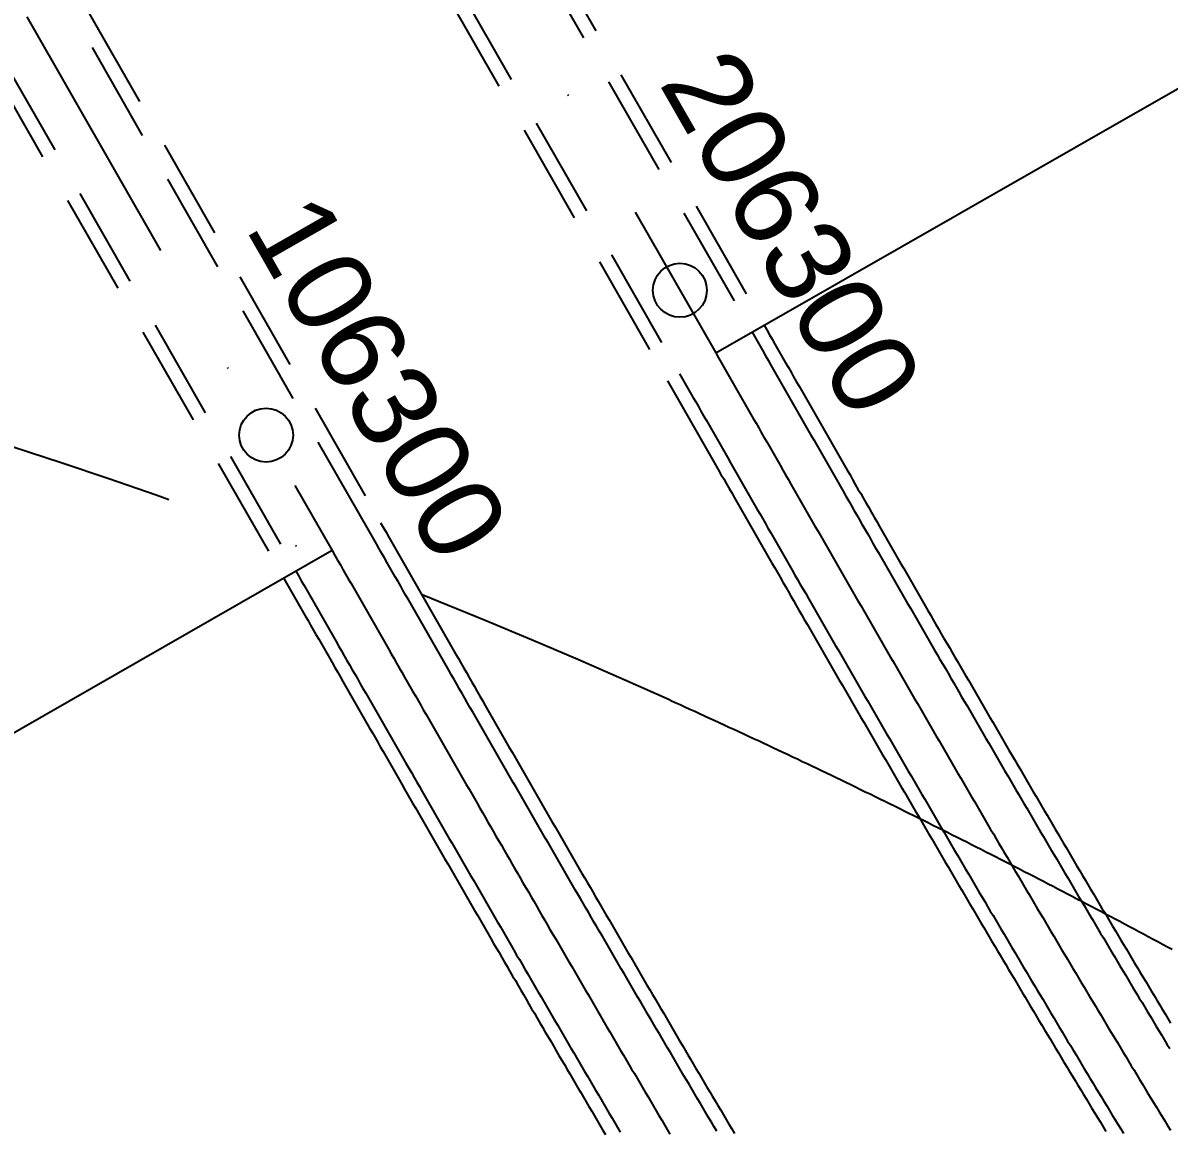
# Model space of a CAD drawing. Extents: x 2610184 to 2620710, y 1263771 to 1270672.
# Drawn here: x 2612817.4 to 2612923.8, y 1268161.6 to 1268264.5 of the extents above; entities that cross this region are included whole.
import ezdxf

# ---------------------------------------------------------------- set-up
doc = ezdxf.new("R2010")
doc.units = 0
doc.header["$LTSCALE"] = 5
doc.linetypes.add('DASHDOT', pattern=[10, 5, -2.5, 0, -2.5])
doc.linetypes.add('DASHEDX2', pattern=[3.75, 2.5, -1.25])
doc.layers.get('0').update_dxf_attribs({"color": 1, "linetype": 'CONTINUOUS'})
for name, color, linetype in [('GRUNDRISS_16', 7, 'CONTINUOUS'), ('GRUNDRISS_26', 7, 'CONTINUOUS'), ('GRUNDRISS_99', 7, 'CONTINUOUS')]:
    doc.layers.add(name, color=color, linetype=linetype)
doc.styles.add('ARIAL', font='')
doc.styles.get('ARIAL').set_extended_font_data('Arial')

# ---------------------------------------------------------------- blocks, each defined once
blk = doc.blocks.new('CDWK_PTTYP10')
at = {"color": 0}
blk.add_circle((0, 0), 0.5, dxfattribs=at)

msp = doc.modelspace()

# ---------------------------------------------------------------- linework, layer by layer
at = {"layer": 'GRUNDRISS_16', "color": 30, "linetype": 'CONTINUOUS'}
msp.add_line((2612846.14, 1268215.5), (2612648.49, 1268102.38), dxfattribs=at)
at = {"layer": 'GRUNDRISS_16', "color": 1, "linetype": 'DASHEDX2', "ltscale": 0.75}
for points in [[(2612881.83, 1268161.62), (2612881.57, 1268162.05), (2612881.32, 1268162.48), (2612881.06, 1268162.91), (2612880.81, 1268163.34), (2612880.55, 1268163.77), (2612880.3, 1268164.2), (2612880.04, 1268164.63), (2612879.79, 1268165.06), (2612879.54, 1268165.49), (2612879.28, 1268165.92), (2612879.03, 1268166.35), (2612878.77, 1268166.78), (2612878.52, 1268167.21), (2612878.27, 1268167.64), (2612878.01, 1268168.07), (2612877.76, 1268168.5), (2612877.51, 1268168.94), (2612877.25, 1268169.37), (2612877, 1268169.8), (2612876.75, 1268170.23), (2612876.49, 1268170.66), (2612876.24, 1268171.09), (2612875.99, 1268171.52), (2612875.74, 1268171.95), (2612875.48, 1268172.38), (2612875.23, 1268172.81), (2612874.98, 1268173.24), (2612874.73, 1268173.67), (2612874.47, 1268174.11), (2612874.22, 1268174.54), (2612873.97, 1268174.97), (2612873.72, 1268175.4), (2612873.47, 1268175.83), (2612873.21, 1268176.26), (2612872.96, 1268176.69), (2612872.71, 1268177.13), (2612872.46, 1268177.56), (2612872.21, 1268177.99), (2612871.96, 1268178.42), (2612871.7, 1268178.85), (2612871.45, 1268179.28), (2612871.2, 1268179.72), (2612870.95, 1268180.15), (2612870.7, 1268180.58), (2612870.45, 1268181.01), (2612870.2, 1268181.44), (2612869.95, 1268181.88), (2612869.69, 1268182.31), (2612869.44, 1268182.74), (2612869.19, 1268183.17), (2612868.94, 1268183.61), (2612868.69, 1268184.04), (2612868.44, 1268184.47), (2612868.19, 1268184.9), (2612867.94, 1268185.34), (2612867.69, 1268185.77), (2612867.44, 1268186.2), (2612867.19, 1268186.63), (2612866.94, 1268187.07), (2612866.69, 1268187.5), (2612866.44, 1268187.93), (2612866.19, 1268188.36), (2612865.94, 1268188.8), (2612865.69, 1268189.23), (2612865.44, 1268189.66), (2612865.19, 1268190.09), (2612864.94, 1268190.53), (2612864.69, 1268190.96), (2612864.44, 1268191.39), (2612864.19, 1268191.83), (2612863.94, 1268192.26), (2612863.69, 1268192.69), (2612863.44, 1268193.13), (2612863.19, 1268193.56), (2612862.94, 1268193.99), (2612862.69, 1268194.43), (2612862.44, 1268194.86), (2612862.19, 1268195.29), (2612861.94, 1268195.73), (2612861.69, 1268196.16), (2612861.44, 1268196.59), (2612861.19, 1268197.03), (2612860.94, 1268197.46), (2612860.7, 1268197.89), (2612860.45, 1268198.33), (2612860.2, 1268198.76), (2612859.95, 1268199.19), (2612859.7, 1268199.63), (2612859.45, 1268200.06), (2612859.2, 1268200.49), (2612858.95, 1268200.93), (2612858.7, 1268201.36), (2612858.45, 1268201.8), (2612858.2, 1268202.23), (2612857.96, 1268202.66), (2612857.71, 1268203.1), (2612857.46, 1268203.53), (2612857.21, 1268203.96), (2612856.96, 1268204.4), (2612856.71, 1268204.83), (2612856.46, 1268205.27), (2612856.21, 1268205.7), (2612855.97, 1268206.13), (2612855.72, 1268206.57), (2612855.47, 1268207), (2612855.22, 1268207.44), (2612854.97, 1268207.87), (2612854.72, 1268208.3), (2612854.47, 1268208.74), (2612854.23, 1268209.17), (2612853.98, 1268209.61), (2612853.73, 1268210.04), (2612853.48, 1268210.47), (2612853.23, 1268210.91), (2612852.98, 1268211.34), (2612852.73, 1268211.78), (2612852.49, 1268212.21), (2612852.24, 1268212.64), (2612851.99, 1268213.08), (2612851.74, 1268213.51), (2612851.49, 1268213.95), (2612851.24, 1268214.38), (2612850.99, 1268214.82), (2612850.75, 1268215.25), (2612850.5, 1268215.68), (2612850.25, 1268216.12), (2612850, 1268216.55), (2612849.75, 1268216.99), (2612849.5, 1268217.42), (2612696.73, 1268484.38)], [(2612697.86, 1268485.02), (2612850.63, 1268218.07), (2612850.88, 1268217.63), (2612851.13, 1268217.2), (2612851.38, 1268216.76), (2612851.63, 1268216.33), (2612851.87, 1268215.9), (2612852.12, 1268215.46), (2612852.37, 1268215.03), (2612852.62, 1268214.59), (2612852.87, 1268214.16), (2612853.12, 1268213.72), (2612853.36, 1268213.29), (2612853.61, 1268212.86), (2612853.86, 1268212.42), (2612854.11, 1268211.99), (2612854.36, 1268211.55), (2612854.61, 1268211.12), (2612854.86, 1268210.69), (2612855.1, 1268210.25), (2612855.35, 1268209.82), (2612855.6, 1268209.38), (2612855.85, 1268208.95), (2612856.1, 1268208.52), (2612856.35, 1268208.08), (2612856.6, 1268207.65), (2612856.84, 1268207.21), (2612857.09, 1268206.78), (2612857.34, 1268206.35), (2612857.59, 1268205.91), (2612857.84, 1268205.48), (2612858.09, 1268205.04), (2612858.34, 1268204.61), (2612858.59, 1268204.18), (2612858.83, 1268203.74), (2612859.08, 1268203.31), (2612859.33, 1268202.88), (2612859.58, 1268202.44), (2612859.83, 1268202.01), (2612860.08, 1268201.58), (2612860.33, 1268201.14), (2612860.58, 1268200.71), (2612860.83, 1268200.27), (2612861.07, 1268199.84), (2612861.32, 1268199.41), (2612861.57, 1268198.97), (2612861.82, 1268198.54), (2612862.07, 1268198.11), (2612862.32, 1268197.67), (2612862.57, 1268197.24), (2612862.82, 1268196.81), (2612863.07, 1268196.37), (2612863.32, 1268195.94), (2612863.57, 1268195.51), (2612863.82, 1268195.07), (2612864.07, 1268194.64), (2612864.32, 1268194.21), (2612864.56, 1268193.78), (2612864.81, 1268193.34), (2612865.06, 1268192.91), (2612865.31, 1268192.48), (2612865.56, 1268192.04), (2612865.81, 1268191.61), (2612866.06, 1268191.18), (2612866.31, 1268190.74), (2612866.56, 1268190.31), (2612866.81, 1268189.88), (2612867.06, 1268189.45), (2612867.31, 1268189.01), (2612867.56, 1268188.58), (2612867.81, 1268188.15), (2612868.06, 1268187.72), (2612868.31, 1268187.28), (2612868.56, 1268186.85), (2612868.81, 1268186.42), (2612869.06, 1268185.99), (2612869.31, 1268185.55), (2612869.57, 1268185.12), (2612869.82, 1268184.69), (2612870.07, 1268184.26), (2612870.32, 1268183.83), (2612870.57, 1268183.39), (2612870.82, 1268182.96), (2612871.07, 1268182.53), (2612871.32, 1268182.1), (2612871.57, 1268181.67), (2612871.82, 1268181.23), (2612872.07, 1268180.8), (2612872.32, 1268180.37), (2612872.58, 1268179.94), (2612872.83, 1268179.51), (2612873.08, 1268179.08), (2612873.33, 1268178.64), (2612873.58, 1268178.21), (2612873.83, 1268177.78), (2612874.08, 1268177.35), (2612874.34, 1268176.92), (2612874.59, 1268176.49), (2612874.84, 1268176.06), (2612875.09, 1268175.62), (2612875.34, 1268175.19), (2612875.6, 1268174.76), (2612875.85, 1268174.33), (2612876.1, 1268173.9), (2612876.35, 1268173.47), (2612876.61, 1268173.04), (2612876.86, 1268172.61), (2612877.11, 1268172.18), (2612877.36, 1268171.75), (2612877.62, 1268171.32), (2612877.87, 1268170.89), (2612878.12, 1268170.46), (2612878.37, 1268170.02), (2612878.63, 1268169.59), (2612878.88, 1268169.16), (2612879.13, 1268168.73), (2612879.39, 1268168.3), (2612879.64, 1268167.87), (2612879.89, 1268167.44), (2612880.15, 1268167.01), (2612880.4, 1268166.58), (2612880.66, 1268166.15), (2612880.91, 1268165.72), (2612881.16, 1268165.29), (2612881.42, 1268164.86), (2612881.67, 1268164.44), (2612881.93, 1268164.01), (2612882.18, 1268163.58), (2612882.43, 1268163.15), (2612882.69, 1268162.72), (2612882.94, 1268162.29), (2612883.2, 1268161.86), (2612883.45, 1268161.43)], [(2612690, 1268480.53), (2612842.78, 1268213.57), (2612843.03, 1268213.14), (2612843.27, 1268212.7), (2612843.52, 1268212.27), (2612843.77, 1268211.83), (2612844.02, 1268211.4), (2612844.27, 1268210.97), (2612844.52, 1268210.53), (2612844.76, 1268210.1), (2612845.01, 1268209.66), (2612845.26, 1268209.23), (2612845.51, 1268208.79), (2612845.76, 1268208.36), (2612846.01, 1268207.93), (2612846.26, 1268207.49), (2612846.51, 1268207.06), (2612846.75, 1268206.62), (2612847, 1268206.19), (2612847.25, 1268205.75), (2612847.5, 1268205.32), (2612847.75, 1268204.89), (2612848, 1268204.45), (2612848.25, 1268204.02), (2612848.5, 1268203.58), (2612848.74, 1268203.15), (2612848.99, 1268202.71), (2612849.24, 1268202.28), (2612849.49, 1268201.85), (2612849.74, 1268201.41), (2612849.99, 1268200.98), (2612850.24, 1268200.54), (2612850.49, 1268200.11), (2612850.74, 1268199.67), (2612850.98, 1268199.24), (2612851.23, 1268198.81), (2612851.48, 1268198.37), (2612851.73, 1268197.94), (2612851.98, 1268197.5), (2612852.23, 1268197.07), (2612852.48, 1268196.64), (2612852.73, 1268196.2), (2612852.98, 1268195.77), (2612853.23, 1268195.33), (2612853.48, 1268194.9), (2612853.73, 1268194.46), (2612853.98, 1268194.03), (2612854.23, 1268193.6), (2612854.48, 1268193.16), (2612854.72, 1268192.73), (2612854.97, 1268192.29), (2612855.22, 1268191.86), (2612855.47, 1268191.43), (2612855.72, 1268190.99), (2612855.97, 1268190.56), (2612856.22, 1268190.12), (2612856.47, 1268189.69), (2612856.72, 1268189.26), (2612856.97, 1268188.82), (2612857.22, 1268188.39), (2612857.47, 1268187.96), (2612857.72, 1268187.52), (2612857.97, 1268187.09), (2612858.22, 1268186.65), (2612858.48, 1268186.22), (2612858.73, 1268185.79), (2612858.98, 1268185.35), (2612859.23, 1268184.92), (2612859.48, 1268184.49), (2612859.73, 1268184.05), (2612859.98, 1268183.62), (2612860.23, 1268183.18), (2612860.48, 1268182.75), (2612860.73, 1268182.32), (2612860.98, 1268181.88), (2612861.23, 1268181.45), (2612861.48, 1268181.02), (2612861.74, 1268180.58), (2612861.99, 1268180.15), (2612862.24, 1268179.72), (2612862.49, 1268179.28), (2612862.74, 1268178.85), (2612862.99, 1268178.42), (2612863.24, 1268177.98), (2612863.5, 1268177.55), (2612863.75, 1268177.12), (2612864, 1268176.68), (2612864.25, 1268176.25), (2612864.5, 1268175.82), (2612864.75, 1268175.39), (2612865.01, 1268174.95), (2612865.26, 1268174.52), (2612865.51, 1268174.09), (2612865.76, 1268173.65), (2612866.02, 1268173.22), (2612866.27, 1268172.79), (2612866.52, 1268172.36), (2612866.77, 1268171.92), (2612867.03, 1268171.49), (2612867.28, 1268171.06), (2612867.53, 1268170.63), (2612867.78, 1268170.19), (2612868.04, 1268169.76), (2612868.29, 1268169.33), (2612868.54, 1268168.9), (2612868.8, 1268168.46), (2612869.05, 1268168.03), (2612869.3, 1268167.6), (2612869.56, 1268167.17), (2612869.81, 1268166.73), (2612870.07, 1268166.3), (2612870.32, 1268165.87), (2612870.57, 1268165.44), (2612870.83, 1268165.01), (2612871.08, 1268164.57), (2612871.34, 1268164.14), (2612871.59, 1268163.71), (2612871.84, 1268163.28), (2612872.1, 1268162.85), (2612872.35, 1268162.41), (2612872.61, 1268161.98), (2612872.86, 1268161.55)], [(2612688.87, 1268479.88), (2612841.65, 1268212.93), (2612841.9, 1268212.49), (2612842.15, 1268212.06), (2612842.39, 1268211.62), (2612842.64, 1268211.19), (2612842.89, 1268210.75), (2612843.14, 1268210.32), (2612843.39, 1268209.89), (2612843.64, 1268209.45), (2612843.89, 1268209.02), (2612844.13, 1268208.58), (2612844.38, 1268208.15), (2612844.63, 1268207.71), (2612844.88, 1268207.28), (2612845.13, 1268206.85), (2612845.38, 1268206.41), (2612845.63, 1268205.98), (2612845.87, 1268205.54), (2612846.12, 1268205.11), (2612846.37, 1268204.67), (2612846.62, 1268204.24), (2612846.87, 1268203.81), (2612847.12, 1268203.37), (2612847.37, 1268202.94), (2612847.62, 1268202.5), (2612847.86, 1268202.07), (2612848.11, 1268201.63), (2612848.36, 1268201.2), (2612848.61, 1268200.76), (2612848.86, 1268200.33), (2612849.11, 1268199.9), (2612849.36, 1268199.46), (2612849.61, 1268199.03), (2612849.86, 1268198.59), (2612850.11, 1268198.16), (2612850.36, 1268197.72), (2612850.6, 1268197.29), (2612850.85, 1268196.86), (2612851.1, 1268196.42), (2612851.35, 1268195.99), (2612851.6, 1268195.55), (2612851.85, 1268195.12), (2612852.1, 1268194.69), (2612852.35, 1268194.25), (2612852.6, 1268193.82), (2612852.85, 1268193.38), (2612853.1, 1268192.95), (2612853.35, 1268192.51), (2612853.6, 1268192.08), (2612853.85, 1268191.65), (2612854.1, 1268191.21), (2612854.35, 1268190.78), (2612854.6, 1268190.34), (2612854.85, 1268189.91), (2612855.1, 1268189.48), (2612855.35, 1268189.04), (2612855.6, 1268188.61), (2612855.85, 1268188.17), (2612856.1, 1268187.74), (2612856.35, 1268187.31), (2612856.6, 1268186.87), (2612856.85, 1268186.44), (2612857.1, 1268186), (2612857.35, 1268185.57), (2612857.6, 1268185.14), (2612857.85, 1268184.7), (2612858.1, 1268184.27), (2612858.35, 1268183.83), (2612858.6, 1268183.4), (2612858.85, 1268182.97), (2612859.1, 1268182.53), (2612859.35, 1268182.1), (2612859.61, 1268181.67), (2612859.86, 1268181.23), (2612860.11, 1268180.8), (2612860.36, 1268180.37), (2612860.61, 1268179.93), (2612860.86, 1268179.5), (2612861.11, 1268179.06), (2612861.36, 1268178.63), (2612861.62, 1268178.2), (2612861.87, 1268177.76), (2612862.12, 1268177.33), (2612862.37, 1268176.9), (2612862.62, 1268176.46), (2612862.87, 1268176.03), (2612863.13, 1268175.6), (2612863.38, 1268175.16), (2612863.63, 1268174.73), (2612863.88, 1268174.3), (2612864.14, 1268173.87), (2612864.39, 1268173.43), (2612864.64, 1268173), (2612864.89, 1268172.57), (2612865.15, 1268172.13), (2612865.4, 1268171.7), (2612865.65, 1268171.27), (2612865.9, 1268170.83), (2612866.16, 1268170.4), (2612866.41, 1268169.97), (2612866.66, 1268169.54), (2612866.92, 1268169.1), (2612867.17, 1268168.67), (2612867.42, 1268168.24), (2612867.68, 1268167.81), (2612867.93, 1268167.37), (2612868.18, 1268166.94), (2612868.44, 1268166.51), (2612868.69, 1268166.08), (2612868.94, 1268165.64), (2612869.2, 1268165.21), (2612869.45, 1268164.78), (2612869.71, 1268164.35), (2612869.96, 1268163.91), (2612870.22, 1268163.48), (2612870.47, 1268163.05), (2612870.72, 1268162.62), (2612870.98, 1268162.19), (2612871.23, 1268161.75), (2612871.49, 1268161.32)]]:
    msp.add_lwpolyline(points, dxfattribs=at)
at = {"layer": 'GRUNDRISS_16', "color": 1, "linetype": 'DASHDOT'}
msp.add_lwpolyline([(2612693.36, 1268482.45), (2612846.14, 1268215.5), (2612846.39, 1268215.06), (2612846.64, 1268214.63), (2612846.89, 1268214.19), (2612847.13, 1268213.76), (2612847.38, 1268213.32), (2612847.63, 1268212.89), (2612847.88, 1268212.46), (2612848.13, 1268212.02), (2612848.38, 1268211.59), (2612848.63, 1268211.15), (2612848.87, 1268210.72), (2612849.12, 1268210.29), (2612849.37, 1268209.85), (2612849.62, 1268209.42), (2612849.87, 1268208.98), (2612850.12, 1268208.55), (2612850.37, 1268208.11), (2612850.61, 1268207.68), (2612850.86, 1268207.25), (2612851.11, 1268206.81), (2612851.36, 1268206.38), (2612851.61, 1268205.94), (2612851.86, 1268205.51), (2612852.11, 1268205.07), (2612852.35, 1268204.64), (2612852.6, 1268204.21), (2612852.85, 1268203.77), (2612853.1, 1268203.34), (2612853.35, 1268202.9), (2612853.6, 1268202.47), (2612853.85, 1268202.04), (2612854.1, 1268201.6), (2612854.35, 1268201.17), (2612854.59, 1268200.73), (2612854.84, 1268200.3), (2612855.09, 1268199.87), (2612855.34, 1268199.43), (2612855.59, 1268199), (2612855.84, 1268198.56), (2612856.09, 1268198.13), (2612856.34, 1268197.7), (2612856.59, 1268197.26), (2612856.84, 1268196.83), (2612857.09, 1268196.4), (2612857.34, 1268195.96), (2612857.59, 1268195.53), (2612857.83, 1268195.09), (2612858.08, 1268194.66), (2612858.33, 1268194.23), (2612858.58, 1268193.79), (2612858.83, 1268193.36), (2612859.08, 1268192.93), (2612859.33, 1268192.49), (2612859.58, 1268192.06), (2612859.83, 1268191.62), (2612860.08, 1268191.19), (2612860.33, 1268190.76), (2612860.58, 1268190.32), (2612860.83, 1268189.89), (2612861.08, 1268189.46), (2612861.33, 1268189.02), (2612861.58, 1268188.59), (2612861.83, 1268188.16), (2612862.08, 1268187.72), (2612862.33, 1268187.29), (2612862.58, 1268186.86), (2612862.83, 1268186.42), (2612863.08, 1268185.99), (2612863.33, 1268185.56), (2612863.58, 1268185.13), (2612863.83, 1268184.69), (2612864.08, 1268184.26), (2612864.34, 1268183.83), (2612864.59, 1268183.39), (2612864.84, 1268182.96), (2612865.09, 1268182.53), (2612865.34, 1268182.09), (2612865.59, 1268181.66), (2612865.84, 1268181.23), (2612866.09, 1268180.8), (2612866.34, 1268180.36), (2612866.59, 1268179.93), (2612866.85, 1268179.5), (2612867.1, 1268179.07), (2612867.35, 1268178.63), (2612867.6, 1268178.2), (2612867.85, 1268177.77), (2612868.1, 1268177.34), (2612868.36, 1268176.9), (2612868.61, 1268176.47), (2612868.86, 1268176.04), (2612869.11, 1268175.61), (2612869.36, 1268175.17), (2612869.62, 1268174.74), (2612869.87, 1268174.31), (2612870.12, 1268173.88), (2612870.37, 1268173.45), (2612870.62, 1268173.01), (2612870.88, 1268172.58), (2612871.13, 1268172.15), (2612871.38, 1268171.72), (2612871.63, 1268171.29), (2612871.89, 1268170.85), (2612872.14, 1268170.42), (2612872.39, 1268169.99), (2612872.65, 1268169.56), (2612872.9, 1268169.13), (2612873.15, 1268168.7), (2612873.41, 1268168.26), (2612873.66, 1268167.83), (2612873.91, 1268167.4), (2612874.17, 1268166.97), (2612874.42, 1268166.54), (2612874.67, 1268166.11), (2612874.93, 1268165.68), (2612875.18, 1268165.25), (2612875.44, 1268164.81), (2612875.69, 1268164.38), (2612875.95, 1268163.95), (2612876.2, 1268163.52), (2612876.45, 1268163.09), (2612876.71, 1268162.66), (2612876.96, 1268162.23), (2612877.22, 1268161.8), (2612877.47, 1268161.37)], dxfattribs=at)
at = {"layer": 'GRUNDRISS_26', "color": 30, "linetype": 'CONTINUOUS'}
msp.add_line((2612881.73, 1268233.84), (2613079.38, 1268346.95), dxfattribs=at)
at = {"layer": 'GRUNDRISS_26', "color": 1, "linetype": 'DASHDOT'}
msp.add_lwpolyline([(2612426.33, 1269029.59), (2612881.73, 1268233.84), (2612881.98, 1268233.4), (2612882.23, 1268232.97), (2612882.48, 1268232.54), (2612882.72, 1268232.1), (2612882.97, 1268231.67), (2612883.22, 1268231.23), (2612883.47, 1268230.8), (2612883.72, 1268230.37), (2612883.97, 1268229.93), (2612884.21, 1268229.5), (2612884.46, 1268229.06), (2612884.71, 1268228.63), (2612884.96, 1268228.19), (2612885.21, 1268227.76), (2612885.46, 1268227.33), (2612885.71, 1268226.89), (2612885.95, 1268226.46), (2612886.2, 1268226.02), (2612886.45, 1268225.59), (2612886.7, 1268225.15), (2612886.95, 1268224.72), (2612887.2, 1268224.29), (2612887.45, 1268223.85), (2612887.7, 1268223.42), (2612887.94, 1268222.98), (2612888.19, 1268222.55), (2612888.44, 1268222.12), (2612888.69, 1268221.68), (2612888.94, 1268221.25), (2612889.19, 1268220.81), (2612889.44, 1268220.38), (2612889.69, 1268219.95), (2612889.94, 1268219.51), (2612890.18, 1268219.08), (2612890.43, 1268218.64), (2612890.68, 1268218.21), (2612890.93, 1268217.78), (2612891.18, 1268217.34), (2612891.43, 1268216.91), (2612891.68, 1268216.48), (2612891.93, 1268216.04), (2612892.18, 1268215.61), (2612892.43, 1268215.17), (2612892.68, 1268214.74), (2612892.93, 1268214.31), (2612893.17, 1268213.87), (2612893.42, 1268213.44), (2612893.67, 1268213.01), (2612893.92, 1268212.57), (2612894.17, 1268212.14), (2612894.42, 1268211.7), (2612894.67, 1268211.27), (2612894.92, 1268210.84), (2612895.17, 1268210.4), (2612895.42, 1268209.97), (2612895.67, 1268209.54), (2612895.92, 1268209.1), (2612896.17, 1268208.67), (2612896.42, 1268208.24), (2612896.67, 1268207.8), (2612896.92, 1268207.37), (2612897.17, 1268206.94), (2612897.42, 1268206.5), (2612897.67, 1268206.07), (2612897.92, 1268205.64), (2612898.17, 1268205.2), (2612898.42, 1268204.77), (2612898.67, 1268204.34), (2612898.92, 1268203.91), (2612899.18, 1268203.47), (2612899.43, 1268203.04), (2612899.68, 1268202.61), (2612899.93, 1268202.17), (2612900.18, 1268201.74), (2612900.43, 1268201.31), (2612900.68, 1268200.87), (2612900.93, 1268200.44), (2612901.18, 1268200.01), (2612901.43, 1268199.58), (2612901.69, 1268199.14), (2612901.94, 1268198.71), (2612902.19, 1268198.28), (2612902.44, 1268197.85), (2612902.69, 1268197.41), (2612902.94, 1268196.98), (2612903.19, 1268196.55), (2612903.45, 1268196.12), (2612903.7, 1268195.68), (2612903.95, 1268195.25), (2612904.2, 1268194.82), (2612904.45, 1268194.39), (2612904.71, 1268193.96), (2612904.96, 1268193.52), (2612905.21, 1268193.09), (2612905.46, 1268192.66), (2612905.72, 1268192.23), (2612905.97, 1268191.8), (2612906.22, 1268191.36), (2612906.47, 1268190.93), (2612906.73, 1268190.5), (2612906.98, 1268190.07), (2612907.23, 1268189.64), (2612907.49, 1268189.21), (2612907.74, 1268188.77), (2612907.99, 1268188.34), (2612908.25, 1268187.91), (2612908.5, 1268187.48), (2612908.75, 1268187.05), (2612909.01, 1268186.62), (2612909.26, 1268186.19), (2612909.52, 1268185.76), (2612909.77, 1268185.33), (2612910.02, 1268184.89), (2612910.28, 1268184.46), (2612910.53, 1268184.03), (2612910.79, 1268183.6), (2612911.04, 1268183.17), (2612911.3, 1268182.74), (2612911.55, 1268182.31), (2612911.8, 1268181.88), (2612912.06, 1268181.45), (2612912.31, 1268181.02), (2612912.57, 1268180.59), (2612912.82, 1268180.16), (2612913.08, 1268179.73), (2612913.34, 1268179.3), (2612913.59, 1268178.87), (2612913.85, 1268178.44), (2612914.1, 1268178.01), (2612914.36, 1268177.58), (2612914.61, 1268177.15), (2612914.87, 1268176.72), (2612915.13, 1268176.29), (2612915.38, 1268175.86), (2612915.64, 1268175.43), (2612915.9, 1268175), (2612916.15, 1268174.57), (2612916.41, 1268174.14), (2612916.67, 1268173.71), (2612916.92, 1268173.28), (2612917.18, 1268172.85), (2612917.44, 1268172.42), (2612917.7, 1268171.99), (2612917.95, 1268171.57), (2612918.21, 1268171.14), (2612918.47, 1268170.71), (2612918.73, 1268170.28), (2612918.99, 1268169.85), (2612919.24, 1268169.42), (2612919.5, 1268168.99), (2612919.76, 1268168.57), (2612920.02, 1268168.14), (2612920.28, 1268167.71), (2612920.54, 1268167.28), (2612920.8, 1268166.85), (2612921.05, 1268166.42), (2612921.31, 1268166), (2612921.57, 1268165.57), (2612921.83, 1268165.14), (2612922.09, 1268164.71), (2612922.35, 1268164.29), (2612922.61, 1268163.86), (2612922.87, 1268163.43), (2612923.13, 1268163), (2612923.39, 1268162.58), (2612923.65, 1268162.15), (2612923.91, 1268161.72)], dxfattribs=at)
at = {"layer": 'GRUNDRISS_26', "color": 1, "linetype": 'DASHEDX2', "ltscale": 0.75}
for points in [[(2612473.65, 1268954.71), (2612885.09, 1268235.76), (2612885.34, 1268235.33), (2612885.59, 1268234.9), (2612885.84, 1268234.46), (2612886.09, 1268234.03), (2612886.34, 1268233.59), (2612886.58, 1268233.16), (2612886.83, 1268232.72), (2612887.08, 1268232.29), (2612887.33, 1268231.86), (2612887.58, 1268231.42), (2612887.83, 1268230.99), (2612888.07, 1268230.55), (2612888.32, 1268230.12), (2612888.57, 1268229.69), (2612888.82, 1268229.25), (2612889.07, 1268228.82), (2612889.32, 1268228.38), (2612889.57, 1268227.95), (2612889.81, 1268227.52), (2612890.06, 1268227.08), (2612890.31, 1268226.65), (2612890.56, 1268226.21), (2612890.81, 1268225.78), (2612891.06, 1268225.35), (2612891.31, 1268224.91), (2612891.56, 1268224.48), (2612891.8, 1268224.04), (2612892.05, 1268223.61), (2612892.3, 1268223.18), (2612892.55, 1268222.74), (2612892.8, 1268222.31), (2612893.05, 1268221.87), (2612893.3, 1268221.44), (2612893.55, 1268221.01), (2612893.79, 1268220.57), (2612894.04, 1268220.14), (2612894.29, 1268219.71), (2612894.54, 1268219.27), (2612894.79, 1268218.84), (2612895.04, 1268218.41), (2612895.29, 1268217.97), (2612895.54, 1268217.54), (2612895.79, 1268217.1), (2612896.04, 1268216.67), (2612896.28, 1268216.24), (2612896.53, 1268215.8), (2612896.78, 1268215.37), (2612897.03, 1268214.94), (2612897.28, 1268214.5), (2612897.53, 1268214.07), (2612897.78, 1268213.64), (2612898.03, 1268213.2), (2612898.28, 1268212.77), (2612898.53, 1268212.34), (2612898.78, 1268211.91), (2612899.03, 1268211.47), (2612899.28, 1268211.04), (2612899.53, 1268210.61), (2612899.78, 1268210.17), (2612900.03, 1268209.74), (2612900.28, 1268209.31), (2612900.53, 1268208.87), (2612900.78, 1268208.44), (2612901.03, 1268208.01), (2612901.28, 1268207.58), (2612901.53, 1268207.14), (2612901.78, 1268206.71), (2612902.03, 1268206.28), (2612902.28, 1268205.85), (2612902.53, 1268205.41), (2612902.78, 1268204.98), (2612903.03, 1268204.55), (2612903.28, 1268204.12), (2612903.53, 1268203.68), (2612903.78, 1268203.25), (2612904.03, 1268202.82), (2612904.28, 1268202.39), (2612904.53, 1268201.95), (2612904.78, 1268201.52), (2612905.04, 1268201.09), (2612905.29, 1268200.66), (2612905.54, 1268200.23), (2612905.79, 1268199.79), (2612906.04, 1268199.36), (2612906.29, 1268198.93), (2612906.54, 1268198.5), (2612906.79, 1268198.07), (2612907.05, 1268197.64), (2612907.3, 1268197.2), (2612907.55, 1268196.77), (2612907.8, 1268196.34), (2612908.05, 1268195.91), (2612908.31, 1268195.48), (2612908.56, 1268195.05), (2612908.81, 1268194.62), (2612909.06, 1268194.18), (2612909.31, 1268193.75), (2612909.57, 1268193.32), (2612909.82, 1268192.89), (2612910.07, 1268192.46), (2612910.32, 1268192.03), (2612910.58, 1268191.6), (2612910.83, 1268191.17), (2612911.08, 1268190.74), (2612911.33, 1268190.31), (2612911.59, 1268189.88), (2612911.84, 1268189.44), (2612912.09, 1268189.01), (2612912.35, 1268188.58), (2612912.6, 1268188.15), (2612912.85, 1268187.72), (2612913.11, 1268187.29), (2612913.36, 1268186.86), (2612913.61, 1268186.43), (2612913.87, 1268186), (2612914.12, 1268185.57), (2612914.38, 1268185.14), (2612914.63, 1268184.71), (2612914.88, 1268184.28), (2612915.14, 1268183.85), (2612915.39, 1268183.42), (2612915.65, 1268182.99), (2612915.9, 1268182.56), (2612916.16, 1268182.13), (2612916.41, 1268181.71), (2612916.67, 1268181.28), (2612916.92, 1268180.85), (2612917.18, 1268180.42), (2612917.43, 1268179.99), (2612917.69, 1268179.56), (2612917.94, 1268179.13), (2612918.2, 1268178.7), (2612918.45, 1268178.27), (2612918.71, 1268177.84), (2612918.97, 1268177.42), (2612919.22, 1268176.99), (2612919.48, 1268176.56), (2612919.74, 1268176.13), (2612919.99, 1268175.7), (2612920.25, 1268175.27), (2612920.5, 1268174.85), (2612920.76, 1268174.42), (2612921.02, 1268173.99), (2612921.28, 1268173.56), (2612921.53, 1268173.13), (2612921.79, 1268172.71), (2612922.05, 1268172.28), (2612922.3, 1268171.85), (2612922.56, 1268171.42), (2612922.82, 1268171), (2612923.08, 1268170.57), (2612923.34, 1268170.14), (2612923.59, 1268169.71), (2612923.85, 1268169.29)], [(2612474.78, 1268955.35), (2612886.22, 1268236.41), (2612886.47, 1268235.98), (2612886.72, 1268235.54), (2612886.97, 1268235.11), (2612887.21, 1268234.67), (2612887.46, 1268234.24), (2612887.71, 1268233.8), (2612887.96, 1268233.37), (2612888.21, 1268232.94), (2612888.46, 1268232.5), (2612888.71, 1268232.07), (2612888.95, 1268231.63), (2612889.2, 1268231.2), (2612889.45, 1268230.77), (2612889.7, 1268230.33), (2612889.95, 1268229.9), (2612890.2, 1268229.46), (2612890.45, 1268229.03), (2612890.69, 1268228.6), (2612890.94, 1268228.16), (2612891.19, 1268227.73), (2612891.44, 1268227.29), (2612891.69, 1268226.86), (2612891.94, 1268226.43), (2612892.19, 1268225.99), (2612892.43, 1268225.56), (2612892.68, 1268225.12), (2612892.93, 1268224.69), (2612893.18, 1268224.26), (2612893.43, 1268223.82), (2612893.68, 1268223.39), (2612893.93, 1268222.96), (2612894.18, 1268222.52), (2612894.42, 1268222.09), (2612894.67, 1268221.65), (2612894.92, 1268221.22), (2612895.17, 1268220.79), (2612895.42, 1268220.35), (2612895.67, 1268219.92), (2612895.92, 1268219.49), (2612896.17, 1268219.05), (2612896.42, 1268218.62), (2612896.66, 1268218.19), (2612896.91, 1268217.75), (2612897.16, 1268217.32), (2612897.41, 1268216.89), (2612897.66, 1268216.45), (2612897.91, 1268216.02), (2612898.16, 1268215.59), (2612898.41, 1268215.15), (2612898.66, 1268214.72), (2612898.91, 1268214.29), (2612899.16, 1268213.85), (2612899.41, 1268213.42), (2612899.66, 1268212.99), (2612899.91, 1268212.55), (2612900.15, 1268212.12), (2612900.4, 1268211.69), (2612900.65, 1268211.26), (2612900.9, 1268210.82), (2612901.15, 1268210.39), (2612901.4, 1268209.96), (2612901.65, 1268209.53), (2612901.9, 1268209.09), (2612902.15, 1268208.66), (2612902.4, 1268208.23), (2612902.65, 1268207.79), (2612902.9, 1268207.36), (2612903.15, 1268206.93), (2612903.4, 1268206.5), (2612903.65, 1268206.06), (2612903.9, 1268205.63), (2612904.15, 1268205.2), (2612904.41, 1268204.77), (2612904.66, 1268204.34), (2612904.91, 1268203.9), (2612905.16, 1268203.47), (2612905.41, 1268203.04), (2612905.66, 1268202.61), (2612905.91, 1268202.18), (2612906.16, 1268201.74), (2612906.41, 1268201.31), (2612906.66, 1268200.88), (2612906.91, 1268200.45), (2612907.16, 1268200.02), (2612907.42, 1268199.59), (2612907.67, 1268199.15), (2612907.92, 1268198.72), (2612908.17, 1268198.29), (2612908.42, 1268197.86), (2612908.67, 1268197.43), (2612908.92, 1268197), (2612909.18, 1268196.57), (2612909.43, 1268196.13), (2612909.68, 1268195.7), (2612909.93, 1268195.27), (2612910.18, 1268194.84), (2612910.44, 1268194.41), (2612910.69, 1268193.98), (2612910.94, 1268193.55), (2612911.19, 1268193.12), (2612911.44, 1268192.69), (2612911.7, 1268192.26), (2612911.95, 1268191.83), (2612912.2, 1268191.39), (2612912.46, 1268190.96), (2612912.71, 1268190.53), (2612912.96, 1268190.1), (2612913.21, 1268189.67), (2612913.47, 1268189.24), (2612913.72, 1268188.81), (2612913.97, 1268188.38), (2612914.23, 1268187.95), (2612914.48, 1268187.52), (2612914.73, 1268187.09), (2612914.99, 1268186.66), (2612915.24, 1268186.23), (2612915.5, 1268185.8), (2612915.75, 1268185.37), (2612916, 1268184.94), (2612916.26, 1268184.52), (2612916.51, 1268184.09), (2612916.77, 1268183.66), (2612917.02, 1268183.23), (2612917.28, 1268182.8), (2612917.53, 1268182.37), (2612917.78, 1268181.94), (2612918.04, 1268181.51), (2612918.29, 1268181.08), (2612918.55, 1268180.65), (2612918.81, 1268180.22), (2612919.06, 1268179.8), (2612919.32, 1268179.37), (2612919.57, 1268178.94), (2612919.83, 1268178.51), (2612920.08, 1268178.08), (2612920.34, 1268177.65), (2612920.59, 1268177.23), (2612920.85, 1268176.8), (2612921.11, 1268176.37), (2612921.36, 1268175.94), (2612921.62, 1268175.51), (2612921.88, 1268175.09), (2612922.13, 1268174.66), (2612922.39, 1268174.23), (2612922.65, 1268173.8), (2612922.9, 1268173.38), (2612923.16, 1268172.95), (2612923.42, 1268172.52), (2612923.68, 1268172.09), (2612923.93, 1268171.67)], [(2612465.8, 1268950.21), (2612877.24, 1268231.27), (2612877.49, 1268230.83), (2612877.74, 1268230.4), (2612877.98, 1268229.97), (2612878.23, 1268229.53), (2612878.48, 1268229.1), (2612878.73, 1268228.66), (2612878.98, 1268228.23), (2612879.23, 1268227.79), (2612879.47, 1268227.36), (2612879.72, 1268226.93), (2612879.97, 1268226.49), (2612880.22, 1268226.06), (2612880.47, 1268225.62), (2612880.72, 1268225.19), (2612880.97, 1268224.75), (2612881.22, 1268224.32), (2612881.46, 1268223.89), (2612881.71, 1268223.45), (2612881.96, 1268223.02), (2612882.21, 1268222.58), (2612882.46, 1268222.15), (2612882.71, 1268221.71), (2612882.96, 1268221.28), (2612883.21, 1268220.85), (2612883.45, 1268220.41), (2612883.7, 1268219.98), (2612883.95, 1268219.54), (2612884.2, 1268219.11), (2612884.45, 1268218.67), (2612884.7, 1268218.24), (2612884.95, 1268217.81), (2612885.2, 1268217.37), (2612885.45, 1268216.94), (2612885.7, 1268216.5), (2612885.95, 1268216.07), (2612886.19, 1268215.63), (2612886.44, 1268215.2), (2612886.69, 1268214.77), (2612886.94, 1268214.33), (2612887.19, 1268213.9), (2612887.44, 1268213.46), (2612887.69, 1268213.03), (2612887.94, 1268212.59), (2612888.19, 1268212.16), (2612888.44, 1268211.73), (2612888.69, 1268211.29), (2612888.94, 1268210.86), (2612889.19, 1268210.42), (2612889.44, 1268209.99), (2612889.69, 1268209.56), (2612889.94, 1268209.12), (2612890.19, 1268208.69), (2612890.44, 1268208.25), (2612890.69, 1268207.82), (2612890.94, 1268207.39), (2612891.19, 1268206.95), (2612891.44, 1268206.52), (2612891.69, 1268206.08), (2612891.94, 1268205.65), (2612892.19, 1268205.22), (2612892.44, 1268204.78), (2612892.69, 1268204.35), (2612892.94, 1268203.92), (2612893.19, 1268203.48), (2612893.44, 1268203.05), (2612893.69, 1268202.61), (2612893.94, 1268202.18), (2612894.19, 1268201.75), (2612894.45, 1268201.31), (2612894.7, 1268200.88), (2612894.95, 1268200.45), (2612895.2, 1268200.01), (2612895.45, 1268199.58), (2612895.7, 1268199.14), (2612895.95, 1268198.71), (2612896.2, 1268198.28), (2612896.46, 1268197.84), (2612896.71, 1268197.41), (2612896.96, 1268196.98), (2612897.21, 1268196.54), (2612897.46, 1268196.11), (2612897.71, 1268195.68), (2612897.97, 1268195.24), (2612898.22, 1268194.81), (2612898.47, 1268194.38), (2612898.72, 1268193.95), (2612898.97, 1268193.51), (2612899.23, 1268193.08), (2612899.48, 1268192.65), (2612899.73, 1268192.21), (2612899.98, 1268191.78), (2612900.24, 1268191.35), (2612900.49, 1268190.91), (2612900.74, 1268190.48), (2612901, 1268190.05), (2612901.25, 1268189.62), (2612901.5, 1268189.18), (2612901.76, 1268188.75), (2612902.01, 1268188.32), (2612902.26, 1268187.89), (2612902.52, 1268187.45), (2612902.77, 1268187.02), (2612903.02, 1268186.59), (2612903.28, 1268186.16), (2612903.53, 1268185.72), (2612903.78, 1268185.29), (2612904.04, 1268184.86), (2612904.29, 1268184.43), (2612904.55, 1268183.99), (2612904.8, 1268183.56), (2612905.06, 1268183.13), (2612905.31, 1268182.7), (2612905.57, 1268182.27), (2612905.82, 1268181.83), (2612906.08, 1268181.4), (2612906.33, 1268180.97), (2612906.59, 1268180.54), (2612906.84, 1268180.11), (2612907.1, 1268179.67), (2612907.35, 1268179.24), (2612907.61, 1268178.81), (2612907.86, 1268178.38), (2612908.12, 1268177.95), (2612908.37, 1268177.52), (2612908.63, 1268177.09), (2612908.89, 1268176.65), (2612909.14, 1268176.22), (2612909.4, 1268175.79), (2612909.66, 1268175.36), (2612909.91, 1268174.93), (2612910.17, 1268174.5), (2612910.43, 1268174.07), (2612910.68, 1268173.64), (2612910.94, 1268173.21), (2612911.2, 1268172.77), (2612911.45, 1268172.34), (2612911.71, 1268171.91), (2612911.97, 1268171.48), (2612912.23, 1268171.05), (2612912.49, 1268170.62), (2612912.74, 1268170.19), (2612913, 1268169.76), (2612913.26, 1268169.33), (2612913.52, 1268168.9), (2612913.78, 1268168.47), (2612914.03, 1268168.04), (2612914.29, 1268167.61), (2612914.55, 1268167.18), (2612914.81, 1268166.75), (2612915.07, 1268166.32), (2612915.33, 1268165.89), (2612915.59, 1268165.46), (2612915.85, 1268165.03), (2612916.11, 1268164.6), (2612916.37, 1268164.17), (2612916.63, 1268163.74), (2612916.89, 1268163.31), (2612917.15, 1268162.89), (2612917.41, 1268162.46), (2612917.67, 1268162.03), (2612917.93, 1268161.6)], [(2612466.93, 1268950.86), (2612878.37, 1268231.91), (2612878.61, 1268231.48), (2612878.86, 1268231.05), (2612879.11, 1268230.61), (2612879.36, 1268230.18), (2612879.61, 1268229.74), (2612879.86, 1268229.31), (2612880.11, 1268228.87), (2612880.35, 1268228.44), (2612880.6, 1268228.01), (2612880.85, 1268227.57), (2612881.1, 1268227.14), (2612881.35, 1268226.7), (2612881.6, 1268226.27), (2612881.85, 1268225.83), (2612882.09, 1268225.4), (2612882.34, 1268224.97), (2612882.59, 1268224.53), (2612882.84, 1268224.1), (2612883.09, 1268223.66), (2612883.34, 1268223.23), (2612883.59, 1268222.79), (2612883.84, 1268222.36), (2612884.08, 1268221.93), (2612884.33, 1268221.49), (2612884.58, 1268221.06), (2612884.83, 1268220.62), (2612885.08, 1268220.19), (2612885.33, 1268219.75), (2612885.58, 1268219.32), (2612885.83, 1268218.89), (2612886.08, 1268218.45), (2612886.33, 1268218.02), (2612886.57, 1268217.58), (2612886.82, 1268217.15), (2612887.07, 1268216.72), (2612887.32, 1268216.28), (2612887.57, 1268215.85), (2612887.82, 1268215.41), (2612888.07, 1268214.98), (2612888.32, 1268214.54), (2612888.57, 1268214.11), (2612888.82, 1268213.68), (2612889.07, 1268213.24), (2612889.32, 1268212.81), (2612889.57, 1268212.37), (2612889.82, 1268211.94), (2612890.07, 1268211.51), (2612890.32, 1268211.07), (2612890.57, 1268210.64), (2612890.81, 1268210.2), (2612891.06, 1268209.77), (2612891.31, 1268209.34), (2612891.56, 1268208.9), (2612891.81, 1268208.47), (2612892.06, 1268208.04), (2612892.31, 1268207.6), (2612892.56, 1268207.17), (2612892.81, 1268206.73), (2612893.07, 1268206.3), (2612893.32, 1268205.87), (2612893.57, 1268205.43), (2612893.82, 1268205), (2612894.07, 1268204.57), (2612894.32, 1268204.13), (2612894.57, 1268203.7), (2612894.82, 1268203.26), (2612895.07, 1268202.83), (2612895.32, 1268202.4), (2612895.57, 1268201.96), (2612895.82, 1268201.53), (2612896.07, 1268201.1), (2612896.32, 1268200.66), (2612896.57, 1268200.23), (2612896.83, 1268199.8), (2612897.08, 1268199.36), (2612897.33, 1268198.93), (2612897.58, 1268198.5), (2612897.83, 1268198.06), (2612898.08, 1268197.63), (2612898.33, 1268197.2), (2612898.59, 1268196.76), (2612898.84, 1268196.33), (2612899.09, 1268195.9), (2612899.34, 1268195.47), (2612899.59, 1268195.03), (2612899.85, 1268194.6), (2612900.1, 1268194.17), (2612900.35, 1268193.73), (2612900.6, 1268193.3), (2612900.86, 1268192.87), (2612901.11, 1268192.44), (2612901.36, 1268192), (2612901.61, 1268191.57), (2612901.87, 1268191.14), (2612902.12, 1268190.7), (2612902.37, 1268190.27), (2612902.62, 1268189.84), (2612902.88, 1268189.41), (2612903.13, 1268188.97), (2612903.38, 1268188.54), (2612903.64, 1268188.11), (2612903.89, 1268187.68), (2612904.14, 1268187.25), (2612904.4, 1268186.81), (2612904.65, 1268186.38), (2612904.91, 1268185.95), (2612905.16, 1268185.52), (2612905.41, 1268185.08), (2612905.67, 1268184.65), (2612905.92, 1268184.22), (2612906.18, 1268183.79), (2612906.43, 1268183.36), (2612906.69, 1268182.93), (2612906.94, 1268182.49), (2612907.19, 1268182.06), (2612907.45, 1268181.63), (2612907.7, 1268181.2), (2612907.96, 1268180.77), (2612908.21, 1268180.34), (2612908.47, 1268179.9), (2612908.73, 1268179.47), (2612908.98, 1268179.04), (2612909.24, 1268178.61), (2612909.49, 1268178.18), (2612909.75, 1268177.75), (2612910, 1268177.32), (2612910.26, 1268176.89), (2612910.52, 1268176.46), (2612910.77, 1268176.03), (2612911.03, 1268175.59), (2612911.29, 1268175.16), (2612911.54, 1268174.73), (2612911.8, 1268174.3), (2612912.06, 1268173.87), (2612912.31, 1268173.44), (2612912.57, 1268173.01), (2612912.83, 1268172.58), (2612913.08, 1268172.15), (2612913.34, 1268171.72), (2612913.6, 1268171.29), (2612913.86, 1268170.86), (2612914.12, 1268170.43), (2612914.37, 1268170), (2612914.63, 1268169.57), (2612914.89, 1268169.14), (2612915.15, 1268168.71), (2612915.41, 1268168.28), (2612915.67, 1268167.85), (2612915.92, 1268167.42), (2612916.18, 1268166.99), (2612916.44, 1268166.56), (2612916.7, 1268166.13), (2612916.96, 1268165.7), (2612917.22, 1268165.28), (2612917.48, 1268164.85), (2612917.74, 1268164.42), (2612918, 1268163.99), (2612918.26, 1268163.56), (2612918.52, 1268163.13), (2612918.78, 1268162.7), (2612919.04, 1268162.27), (2612919.3, 1268161.84), (2612919.56, 1268161.42)]]:
    msp.add_lwpolyline(points, dxfattribs=at)
at = {"layer": 'GRUNDRISS_99', "color": 20, "linetype": 'DASHDOT'}
msp.add_lwpolyline([(2612877.49, 1268201.62), (2612877.95, 1268201.41), (2612878.41, 1268201.21), (2612878.86, 1268201), (2612879.32, 1268200.8), (2612879.77, 1268200.59), (2612880.23, 1268200.38), (2612880.68, 1268200.18), (2612881.14, 1268199.97), (2612881.59, 1268199.76), (2612882.05, 1268199.55), (2612882.5, 1268199.34), (2612882.95, 1268199.13), (2612883.41, 1268198.92), (2612883.86, 1268198.71), (2612884.32, 1268198.5), (2612884.77, 1268198.29), (2612885.22, 1268198.08), (2612885.68, 1268197.87), (2612886.13, 1268197.66), (2612886.58, 1268197.45), (2612887.03, 1268197.23), (2612887.49, 1268197.02), (2612887.94, 1268196.81), (2612888.39, 1268196.6), (2612888.84, 1268196.38), (2612889.3, 1268196.17), (2612889.75, 1268195.95), (2612890.2, 1268195.74), (2612890.65, 1268195.52), (2612891.1, 1268195.31), (2612891.55, 1268195.09), (2612892, 1268194.88), (2612892.45, 1268194.66), (2612892.9, 1268194.44), (2612893.35, 1268194.23), (2612893.8, 1268194.01), (2612894.25, 1268193.79), (2612894.7, 1268193.57), (2612895.15, 1268193.35), (2612895.6, 1268193.13), (2612896.05, 1268192.92), (2612896.5, 1268192.7), (2612896.95, 1268192.48), (2612897.4, 1268192.26), (2612897.85, 1268192.04), (2612898.3, 1268191.81), (2612898.75, 1268191.59), (2612899.2, 1268191.37), (2612899.64, 1268191.15), (2612900.09, 1268190.93), (2612900.54, 1268190.71), (2612900.99, 1268190.48), (2612901.43, 1268190.26), (2612901.88, 1268190.04), (2612902.33, 1268189.81), (2612902.78, 1268189.59), (2612903.22, 1268189.37), (2612903.67, 1268189.14), (2612904.12, 1268188.92), (2612904.56, 1268188.69), (2612905.01, 1268188.47), (2612905.46, 1268188.24), (2612905.9, 1268188.01), (2612906.35, 1268187.79), (2612906.79, 1268187.56), (2612907.24, 1268187.34), (2612907.68, 1268187.11), (2612908.13, 1268186.88), (2612908.57, 1268186.65), (2612909.02, 1268186.43), (2612909.46, 1268186.2), (2612909.91, 1268185.97), (2612910.35, 1268185.74), (2612910.8, 1268185.51), (2612911.24, 1268185.28), (2612911.69, 1268185.05), (2612912.13, 1268184.82), (2612912.57, 1268184.59), (2612913.02, 1268184.36), (2612913.46, 1268184.13), (2612913.91, 1268183.9), (2612914.35, 1268183.67), (2612914.79, 1268183.44), (2612915.23, 1268183.2), (2612915.68, 1268182.97), (2612916.12, 1268182.74), (2612916.56, 1268182.51), (2612917.01, 1268182.27), (2612917.45, 1268182.04), (2612917.89, 1268181.81), (2612918.33, 1268181.57), (2612918.77, 1268181.34), (2612919.22, 1268181.11), (2612919.66, 1268180.87), (2612920.1, 1268180.64), (2612920.54, 1268180.4), (2612920.98, 1268180.17), (2612921.42, 1268179.93), (2612921.86, 1268179.7), (2612922.3, 1268179.46), (2612922.75, 1268179.22), (2612923.19, 1268178.99), (2612923.63, 1268178.75), (2612924.07, 1268178.51)], dxfattribs=at)
msp.add_arc((2612631.63, 1267654.31), 600, 65.8097, 80.07227, dxfattribs=at)

# ---------------------------------------------------------------- block references
at = {"layer": 'GRUNDRISS_16', "color": 1, "xscale": 5, "yscale": 5}
msp.add_blockref('CDWK_PTTYP10', (2612840, 1268226.22), dxfattribs=at)
at = {"layer": 'GRUNDRISS_26', "color": 1, "xscale": 5, "yscale": 5}
msp.add_blockref('CDWK_PTTYP10', (2612878.4, 1268239.66), dxfattribs=at)

# ---------------------------------------------------------------- texts
at = {"layer": 'GRUNDRISS_16', "color": 1, "style": 'ARIAL'}
msp.add_text('106300', height=7.812, rotation=299.7819, dxfattribs=at).set_placement((2612837.99, 1268245.47))
at = {"layer": 'GRUNDRISS_26', "color": 1, "style": 'ARIAL'}
msp.add_text('206300', height=7.812, rotation=299.7819, dxfattribs=at).set_placement((2612876.38, 1268258.91))

doc.saveas('drawing.dxf')
